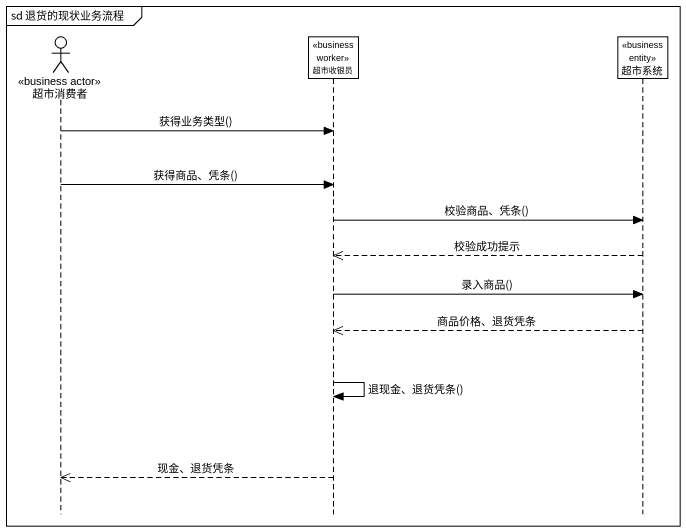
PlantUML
@startuml
mainframe sd 退货的现状业务流程
hide footbox
actor 超市消费者 <<business actor>>
participant 超市收银员 <<business worker>>
participant 超市系统 <<business entity>>

超市消费者 -> 超市收银员 : 获得业务类型()
超市消费者 -> 超市收银员 : 获得商品、凭条()
超市收银员 -> 超市系统 : 校验商品、凭条()
超市系统 -->> 超市收银员 : 校验成功提示
超市收银员 -> 超市系统 : 录入商品()
超市系统 -->> 超市收银员 : 商品价格、退货凭条
超市收银员 -> 超市收银员 : 退现金、退货凭条()
超市收银员 -->> 超市消费者 : 现金、退货凭条
@enduml
